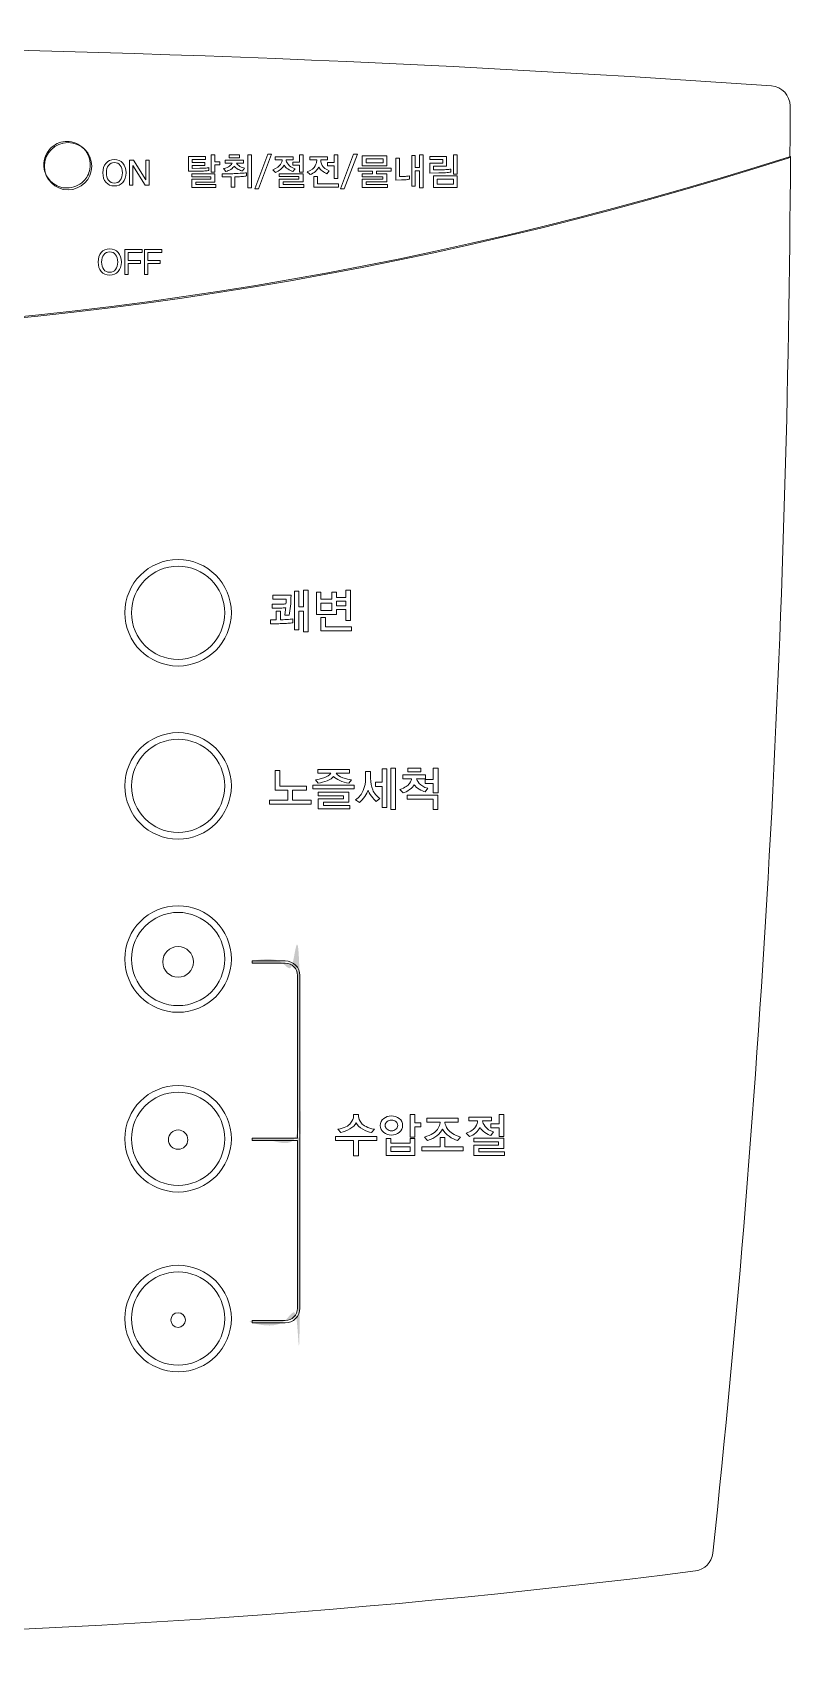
# Model space of a CAD drawing. Header units: millimetres. Extents: x -8699 to 14519, y -2727 to 7848.
# Drawn here: x 1504 to 1560.9, y 1645.7 to 1767.9 of the extents above; entities that cross this region are included whole.
import ezdxf

# ---------------------------------------------------------------- set-up
doc = ezdxf.new("R2010")
doc.units = ezdxf.units.MM
doc.layers.add('레이어 1', color=7, linetype='Continuous')

msp = doc.modelspace()

# ---------------------------------------------------------------- hatches: boundary and pattern name
at = {"layer": '레이어 1', "lineweight": 18}
h = msp.add_hatch(color=256, dxfattribs=at)
h.dxf.hatch_style = 2
edge = h.paths.add_edge_path()
edge.add_spline(control_points=[(1520.5, 1671.21), (1520.5, 1671.21), (1520.5, 1671.21), (1520.5, 1671.03), (1520.5, 1671.03), (1520.5, 1671.03), (1522.98, 1671.03), (1522.98, 1671.03), (1523.58, 1671.03), (1524.07, 1671.52), (1524.07, 1672.12), (1524.07, 1672.12), (1524.07, 1697.12), (1524.07, 1697.12), (1524.07, 1697.72), (1523.58, 1698.21), (1522.98, 1698.21), (1522.98, 1698.21), (1520.5, 1698.21), (1520.5, 1698.21), (1520.5, 1698.21), (1520.5, 1698.04), (1520.5, 1698.04), (1520.5, 1698.04), (1522.98, 1698.04), (1522.98, 1698.04), (1523.48, 1698.04), (1523.89, 1697.63), (1523.89, 1697.12), (1523.89, 1697.12), (1523.89, 1684.89), (1523.89, 1684.89), (1523.89, 1684.89), (1520.5, 1684.89), (1520.5, 1684.89), (1520.5, 1684.89), (1520.5, 1684.71), (1520.5, 1684.71), (1520.5, 1684.71), (1523.89, 1684.71), (1523.89, 1684.71), (1523.89, 1684.71), (1523.89, 1672.12), (1523.89, 1672.12), (1523.89, 1671.62), (1523.48, 1671.21), (1522.98, 1671.21), (1522.98, 1671.21), (1520.5, 1671.21), (1520.5, 1671.21), (1520.5, 1671.21)], knot_values=[-1, -1, 0, 0, 0, 0, 1, 1, 1, 2, 2, 2, 3, 3, 3, 4, 4, 4, 5, 5, 5, 6, 6, 6, 7, 7, 7, 8, 8, 8, 9, 9, 9, 10, 10, 10, 11, 11, 11, 12, 12, 12, 13, 13, 13, 14, 14, 14, 15, 15, 15, 16, 16, 16, 16], degree=3, periodic=0)

# ---------------------------------------------------------------- linework, layer by layer
at = {"layer": '레이어 1', "lineweight": 9}
for p, q in [((1517.42, 1757.44), (1517.42, 1758.75)), ((1517.42, 1758.75), (1517.7, 1758.75)), ((1517.7, 1758.75), (1517.7, 1758.21)), ((1517.7, 1758.21), (1518.06, 1758.21)), ((1517.7, 1757.98), (1517.7, 1757.44)), ((1518.06, 1757.98), (1517.7, 1757.98)), ((1518.06, 1758.21), (1518.06, 1757.98)), ((1518.76, 1758.51), (1518.76, 1758.74)), ((1518.76, 1758.74), (1519.53, 1758.74)), ((1519.53, 1758.51), (1518.76, 1758.51)), ((1519.53, 1758.74), (1519.53, 1758.51)), ((1520.16, 1756.26), (1520.16, 1758.75)), ((1520.16, 1758.75), (1520.44, 1758.75)), ((1520.44, 1758.75), (1520.44, 1756.26)), ((1520.68, 1756.18), (1521.66, 1758.8)), ((1521.94, 1758.8), (1520.96, 1756.18)), ((1521.66, 1758.8), (1521.94, 1758.8)), ((1523.54, 1757.96), (1523.54, 1758.19)), ((1523.54, 1758.19), (1524.04, 1758.19)), ((1524.04, 1757.96), (1523.54, 1757.96)), ((1524.04, 1758.19), (1524.04, 1758.75)), ((1524.04, 1758.75), (1524.32, 1758.75)), ((1524.04, 1757.43), (1524.04, 1757.96)), ((1524.32, 1758.75), (1524.32, 1757.43)), ((1526.14, 1757.92), (1526.14, 1758.17)), ((1526.14, 1758.17), (1526.64, 1758.17)), ((1526.64, 1757.92), (1526.14, 1757.92)), ((1526.64, 1758.17), (1526.64, 1758.75)), ((1526.64, 1758.75), (1526.92, 1758.75)), ((1526.64, 1756.95), (1526.64, 1757.92)), ((1526.92, 1758.75), (1526.92, 1756.95)), ((1527.13, 1756.18), (1528.11, 1758.8)), ((1528.39, 1758.8), (1527.41, 1756.18)), ((1528.11, 1758.8), (1528.39, 1758.8)), ((1528.76, 1757.92), (1528.76, 1758.67)), ((1528.76, 1758.67), (1530.6, 1758.67)), ((1530.6, 1757.92), (1528.76, 1757.92)), ((1530.32, 1758.44), (1529.04, 1758.44)), ((1529.04, 1758.44), (1529.04, 1758.14)), ((1529.04, 1758.14), (1530.32, 1758.14)), ((1530.32, 1758.14), (1530.32, 1758.44)), ((1530.6, 1758.67), (1530.6, 1757.92)), ((1532.47, 1756.38), (1532.47, 1758.69)), ((1532.47, 1758.69), (1532.74, 1758.69)), ((1532.74, 1758.69), (1532.74, 1757.8)), ((1533.06, 1757.8), (1533.06, 1758.75)), ((1533.06, 1758.75), (1533.33, 1758.75)), ((1533.33, 1758.75), (1533.33, 1756.26)), ((1535.6, 1757.28), (1535.6, 1758.75)), ((1535.6, 1758.75), (1535.89, 1758.75)), ((1535.89, 1758.75), (1535.89, 1757.28)), ((1515.96, 1757.09), (1515.96, 1757.3)), ((1515.96, 1757.3), (1517.7, 1757.3)), ((1517.4, 1757.09), (1515.96, 1757.09)), ((1515.97, 1756.29), (1515.97, 1756.9)), ((1515.97, 1756.9), (1517.4, 1756.9)), ((1517.7, 1756.69), (1516.27, 1756.69)), ((1516.27, 1756.69), (1516.27, 1756.51)), ((1517.4, 1756.9), (1517.4, 1757.09)), ((1517.7, 1757.44), (1517.42, 1757.44)), ((1517.7, 1757.3), (1517.7, 1756.69)), ((1522.51, 1757.1), (1522.51, 1757.32)), ((1522.51, 1757.32), (1524.31, 1757.32)), ((1524, 1757.1), (1522.51, 1757.1)), ((1522.51, 1756.29), (1522.51, 1756.92)), ((1522.51, 1756.92), (1524, 1756.92)), ((1524.31, 1756.7), (1522.82, 1756.7)), ((1522.82, 1756.7), (1522.82, 1756.51)), ((1524, 1756.92), (1524, 1757.1)), ((1524.32, 1757.43), (1524.04, 1757.43)), ((1524.31, 1757.32), (1524.31, 1756.7)), ((1525.11, 1756.32), (1525.11, 1757.11)), ((1525.11, 1757.11), (1525.39, 1757.11)), ((1525.39, 1757.11), (1525.39, 1756.56)), ((1526.92, 1756.95), (1526.64, 1756.95)), ((1528.44, 1757.51), (1528.44, 1757.73)), ((1528.44, 1757.73), (1530.92, 1757.73)), ((1529.53, 1757.51), (1528.44, 1757.51)), ((1528.76, 1757.08), (1528.76, 1757.3)), ((1528.76, 1757.3), (1529.53, 1757.3)), ((1530.3, 1757.08), (1528.76, 1757.08)), ((1528.76, 1756.29), (1528.76, 1756.9)), ((1528.76, 1756.9), (1530.3, 1756.9)), ((1530.6, 1756.7), (1529.06, 1756.7)), ((1529.06, 1756.7), (1529.06, 1756.51)), ((1529.53, 1757.3), (1529.53, 1757.51)), ((1530.92, 1757.51), (1529.83, 1757.51)), ((1529.83, 1757.51), (1529.83, 1757.3)), ((1529.83, 1757.3), (1530.6, 1757.3)), ((1530.3, 1756.9), (1530.3, 1757.08)), ((1530.6, 1757.3), (1530.6, 1756.7)), ((1530.92, 1757.73), (1530.92, 1757.51)), ((1532.74, 1757.8), (1533.06, 1757.8)), ((1533.06, 1757.55), (1532.74, 1757.55)), ((1532.74, 1757.55), (1532.74, 1756.38)), ((1533.06, 1756.26), (1533.06, 1757.55)), ((1534.1, 1756.29), (1534.1, 1757.15)), ((1534.1, 1757.15), (1535.88, 1757.15)), ((1535.6, 1756.91), (1534.38, 1756.91)), ((1534.38, 1756.91), (1534.38, 1756.53)), ((1535.89, 1757.28), (1535.6, 1757.28)), ((1535.6, 1756.53), (1535.6, 1756.91)), ((1535.88, 1757.15), (1535.88, 1756.29)), ((1517.76, 1756.29), (1515.97, 1756.29)), ((1516.27, 1756.51), (1517.76, 1756.51)), ((1517.76, 1756.51), (1517.76, 1756.29)), ((1520.44, 1756.26), (1520.16, 1756.26)), ((1520.96, 1756.18), (1520.68, 1756.18)), ((1524.37, 1756.29), (1522.51, 1756.29)), ((1522.82, 1756.51), (1524.37, 1756.51)), ((1524.37, 1756.51), (1524.37, 1756.29)), ((1526.98, 1756.32), (1525.11, 1756.32)), ((1525.39, 1756.56), (1526.98, 1756.56)), ((1526.98, 1756.56), (1526.98, 1756.32)), ((1527.41, 1756.18), (1527.13, 1756.18)), ((1530.66, 1756.29), (1528.76, 1756.29)), ((1529.06, 1756.51), (1530.66, 1756.51)), ((1530.66, 1756.51), (1530.66, 1756.29)), ((1532.74, 1756.38), (1532.47, 1756.38)), ((1533.33, 1756.26), (1533.06, 1756.26)), ((1535.88, 1756.29), (1534.1, 1756.29)), ((1534.38, 1756.53), (1535.6, 1756.53)), ((1523.66, 1723.07), (1523.66, 1725.97)), ((1523.66, 1725.97), (1524, 1725.97)), ((1524, 1725.97), (1524, 1724.8)), ((1524.35, 1724.8), (1524.35, 1726.04)), ((1524.35, 1726.04), (1524.69, 1726.04)), ((1524.69, 1726.04), (1524.69, 1722.93)), ((1525.31, 1724.23), (1525.31, 1725.9)), ((1525.31, 1725.9), (1525.66, 1725.9)), ((1525.66, 1725.9), (1525.66, 1725.38)), ((1525.66, 1725.38), (1526.47, 1725.38)), ((1526.47, 1725.08), (1525.66, 1725.08)), ((1525.66, 1725.08), (1525.66, 1724.53)), ((1526.47, 1725.38), (1526.47, 1725.9)), ((1526.47, 1725.9), (1526.82, 1725.9)), ((1526.47, 1724.53), (1526.47, 1725.08)), ((1526.82, 1725.9), (1526.82, 1725.51)), ((1526.82, 1725.51), (1527.53, 1725.51)), ((1527.53, 1725.22), (1526.82, 1725.22)), ((1526.82, 1725.22), (1526.82, 1724.87)), ((1526.82, 1724.87), (1527.53, 1724.87)), ((1527.53, 1725.51), (1527.53, 1726.04)), ((1527.53, 1726.04), (1527.88, 1726.04)), ((1527.53, 1724.87), (1527.53, 1725.22)), ((1527.88, 1726.04), (1527.88, 1723.78)), ((1524, 1724.8), (1524.35, 1724.8)), ((1524.35, 1724.47), (1524, 1724.47)), ((1524, 1724.47), (1524, 1723.07)), ((1524.35, 1722.93), (1524.35, 1724.47)), ((1526.82, 1724.23), (1525.31, 1724.23)), ((1525.66, 1724.53), (1526.47, 1724.53)), ((1525.66, 1723), (1525.66, 1723.99)), ((1525.66, 1723.99), (1526.01, 1723.99)), ((1526.01, 1723.99), (1526.01, 1723.3)), ((1527.53, 1724.59), (1526.82, 1724.59)), ((1526.82, 1724.59), (1526.82, 1724.23)), ((1527.53, 1723.78), (1527.53, 1724.59)), ((1527.88, 1723.78), (1527.53, 1723.78)), ((1524, 1723.07), (1523.66, 1723.07)), ((1524.69, 1722.93), (1524.35, 1722.93)), ((1527.95, 1723), (1525.66, 1723)), ((1526.01, 1723.3), (1527.95, 1723.3)), ((1527.95, 1723.3), (1527.95, 1723)), ((1530.91, 1709.59), (1530.91, 1712.69)), ((1530.91, 1712.69), (1531.25, 1712.69)), ((1531.25, 1712.69), (1531.25, 1709.59)), ((1532.17, 1712.41), (1532.17, 1712.69)), ((1532.17, 1712.69), (1533.15, 1712.69)), ((1533.15, 1712.69), (1533.15, 1712.41)), ((1534.09, 1711.83), (1534.09, 1712.69)), ((1534.09, 1712.69), (1534.45, 1712.69)), ((1534.45, 1712.69), (1534.45, 1710.83)), ((1522.22, 1711.04), (1522.22, 1712.51)), ((1522.22, 1712.51), (1522.57, 1712.51)), ((1522.57, 1712.51), (1522.57, 1711.34)), ((1529.76, 1711.31), (1529.76, 1711.63)), ((1529.76, 1711.63), (1530.26, 1711.63)), ((1530.26, 1711.63), (1530.26, 1712.62)), ((1530.26, 1712.62), (1530.6, 1712.62)), ((1530.6, 1712.62), (1530.6, 1709.73)), ((1533.15, 1712.41), (1532.17, 1712.41)), ((1533.48, 1711.53), (1533.48, 1711.83)), ((1533.48, 1711.83), (1534.09, 1711.83)), ((1534.09, 1711.53), (1533.48, 1711.53)), ((1534.09, 1710.83), (1534.09, 1711.53)), ((1521.8, 1709.98), (1521.8, 1710.28)), ((1521.8, 1710.28), (1523.17, 1710.28)), ((1523.17, 1711.04), (1522.22, 1711.04)), ((1522.57, 1711.34), (1524.56, 1711.34)), ((1523.17, 1710.28), (1523.17, 1711.04)), ((1524.56, 1711.04), (1523.53, 1711.04)), ((1523.53, 1711.04), (1523.53, 1710.28)), ((1523.53, 1710.28), (1524.91, 1710.28)), ((1524.56, 1711.34), (1524.56, 1711.04)), ((1524.91, 1710.28), (1524.91, 1709.98)), ((1525.05, 1711.12), (1525.05, 1711.4)), ((1525.05, 1711.4), (1528.15, 1711.4)), ((1528.15, 1711.12), (1525.05, 1711.12)), ((1525.45, 1710.61), (1525.45, 1710.87)), ((1525.45, 1710.87), (1527.75, 1710.87)), ((1527.36, 1710.61), (1525.45, 1710.61)), ((1525.45, 1709.62), (1525.45, 1710.38)), ((1525.45, 1710.38), (1527.36, 1710.38)), ((1527.36, 1710.38), (1527.36, 1710.61)), ((1527.75, 1710.87), (1527.75, 1710.12)), ((1528.15, 1711.4), (1528.15, 1711.12)), ((1530.26, 1711.31), (1529.76, 1711.31)), ((1530.26, 1709.73), (1530.26, 1711.31)), ((1532.14, 1710.36), (1532.14, 1710.66)), ((1532.14, 1710.66), (1534.44, 1710.66)), ((1534.09, 1710.36), (1532.14, 1710.36)), ((1534.45, 1710.83), (1534.09, 1710.83)), ((1534.09, 1709.59), (1534.09, 1710.36)), ((1534.44, 1710.66), (1534.44, 1709.59)), ((1524.91, 1709.98), (1521.8, 1709.98)), ((1527.83, 1709.62), (1525.45, 1709.62)), ((1527.75, 1710.12), (1525.85, 1710.12)), ((1525.85, 1710.12), (1525.85, 1709.89)), ((1525.85, 1709.89), (1527.83, 1709.89)), ((1527.83, 1709.89), (1527.83, 1709.62)), ((1530.6, 1709.73), (1530.26, 1709.73)), ((1531.25, 1709.59), (1530.91, 1709.59)), ((1534.44, 1709.59), (1534.09, 1709.59)), ((1532.35, 1684.97), (1532.35, 1686.67)), ((1532.35, 1686.67), (1532.71, 1686.67)), ((1532.71, 1686.67), (1532.71, 1686.05)), ((1532.71, 1686.05), (1533.15, 1686.05)), ((1533.15, 1686.05), (1533.15, 1685.75)), ((1538.42, 1685.68), (1538.42, 1685.97)), ((1538.42, 1685.97), (1539.04, 1685.97)), ((1539.04, 1685.97), (1539.04, 1686.67)), ((1539.04, 1686.67), (1539.4, 1686.67)), ((1539.4, 1686.67), (1539.4, 1685.03)), ((1526.74, 1684.73), (1526.74, 1685.02)), ((1526.74, 1685.02), (1529.85, 1685.02)), ((1528.11, 1684.73), (1526.74, 1684.73)), ((1528.11, 1683.56), (1528.11, 1684.73)), ((1528.48, 1684.73), (1528.48, 1683.56)), ((1529.85, 1684.73), (1528.48, 1684.73)), ((1529.85, 1685.02), (1529.85, 1684.73)), ((1530.55, 1683.6), (1530.55, 1684.86)), ((1530.55, 1684.86), (1530.9, 1684.86)), ((1530.9, 1684.86), (1530.9, 1684.53)), ((1532.71, 1684.97), (1532.35, 1684.97)), ((1532.35, 1684.53), (1532.35, 1684.86)), ((1532.35, 1684.86), (1532.71, 1684.86)), ((1532.71, 1685.75), (1532.71, 1684.97)), ((1533.15, 1685.75), (1532.71, 1685.75)), ((1532.71, 1684.86), (1532.71, 1683.6)), ((1534.61, 1684.25), (1534.61, 1684.95)), ((1534.61, 1684.95), (1534.96, 1684.95)), ((1534.96, 1684.95), (1534.96, 1684.25)), ((1537.13, 1684.61), (1537.13, 1684.89)), ((1537.13, 1684.89), (1539.38, 1684.89)), ((1538.99, 1684.61), (1537.13, 1684.61)), ((1539.04, 1685.68), (1538.42, 1685.68)), ((1538.99, 1684.38), (1538.99, 1684.61)), ((1539.04, 1685.03), (1539.04, 1685.68)), ((1539.4, 1685.03), (1539.04, 1685.03)), ((1539.38, 1684.89), (1539.38, 1684.11)), ((1528.48, 1683.56), (1528.11, 1683.56)), ((1532.71, 1683.6), (1530.55, 1683.6)), ((1530.9, 1684.53), (1532.35, 1684.53)), ((1532.35, 1684.25), (1530.9, 1684.25)), ((1530.9, 1684.25), (1530.9, 1683.89)), ((1530.9, 1683.89), (1532.35, 1683.89)), ((1532.35, 1683.89), (1532.35, 1684.25)), ((1533.23, 1683.95), (1533.23, 1684.25)), ((1533.23, 1684.25), (1534.61, 1684.25)), ((1536.34, 1683.95), (1533.23, 1683.95)), ((1534.96, 1684.25), (1536.34, 1684.25)), ((1536.34, 1684.25), (1536.34, 1683.95)), ((1537.13, 1683.6), (1537.13, 1684.38)), ((1537.13, 1684.38), (1538.99, 1684.38)), ((1539.45, 1683.6), (1537.13, 1683.6)), ((1539.38, 1684.11), (1537.52, 1684.11)), ((1537.52, 1684.11), (1537.52, 1683.88)), ((1537.52, 1683.88), (1539.45, 1683.88)), ((1539.45, 1683.88), (1539.45, 1683.6))]:
    msp.add_line(p, q, dxfattribs=at)
for points in [[(1512.47, 1756.45), (1511.54, 1757.94), (1511.53, 1757.93), (1511.53, 1756.46), (1511.29, 1756.46), (1511.29, 1758.33), (1511.57, 1758.33), (1512.5, 1756.85), (1512.51, 1756.85), (1512.51, 1758.33), (1512.76, 1758.33), (1512.76, 1756.45), (1512.47, 1756.45)], [(1511.17, 1751.41), (1511.17, 1750.81), (1512.11, 1750.81), (1512.11, 1750.58), (1511.17, 1750.58), (1511.17, 1749.76), (1510.93, 1749.76), (1510.93, 1751.63), (1512.23, 1751.63), (1512.23, 1751.41), (1511.17, 1751.41)], [(1512.65, 1751.41), (1512.65, 1750.81), (1513.59, 1750.81), (1513.59, 1750.58), (1512.65, 1750.58), (1512.65, 1749.76), (1512.41, 1749.76), (1512.41, 1751.63), (1513.71, 1751.63), (1513.71, 1751.41), (1512.65, 1751.41)]]:
    msp.add_lwpolyline(points, dxfattribs=at)
at = {"layer": '레이어 1', "lineweight": 18}
for points in [[(1559.49, 1763.91), (1502.83, 1767.92), (1445.96, 1767.92), (1389.3, 1763.91)], [(1560.88, 1762.41), (1560.88, 1763.2), (1560.27, 1763.85), (1559.49, 1763.91)], [(1560.87, 1758.66), (1560.88, 1759.91), (1560.88, 1761.16), (1560.88, 1762.41)], [(1505.36, 1759.23), (1504.95, 1758.83), (1504.77, 1758.23), (1504.88, 1757.66)], [(1506.44, 1759.74), (1506.02, 1759.7), (1505.64, 1759.52), (1505.36, 1759.23)], [(1505.36, 1759.23), (1505.36, 1759.23), (1505.36, 1759.23), (1505.36, 1759.23)], [(1506.59, 1759.75), (1506.54, 1759.75), (1506.49, 1759.74), (1506.44, 1759.74)], [(1507.83, 1759.23), (1507.5, 1759.56), (1507.05, 1759.75), (1506.59, 1759.75)], [(1506.59, 1759.75), (1506.59, 1759.75), (1506.59, 1759.75), (1506.59, 1759.75)], [(1508.31, 1757.66), (1508.42, 1758.23), (1508.23, 1758.83), (1507.83, 1759.23)], [(1507.83, 1759.23), (1507.83, 1759.23), (1507.83, 1759.23), (1507.83, 1759.23)], [(1388.05, 1758.48), (1444.22, 1740.55), (1504.57, 1740.55), (1560.73, 1758.48)], [(1555.08, 1653.73), (1558.79, 1688.57), (1560.74, 1723.57), (1560.91, 1758.61)], [(1560.73, 1758.48), (1560.81, 1758.5), (1560.87, 1758.58), (1560.87, 1758.66)], [(1504.88, 1757.66), (1504.88, 1757.66), (1504.88, 1757.66), (1504.88, 1757.66)], [(1504.88, 1757.66), (1504.95, 1757.31), (1505.12, 1757), (1505.36, 1756.76)], [(1505.36, 1756.76), (1505.36, 1756.76), (1505.36, 1756.76), (1505.36, 1756.76)], [(1505.36, 1756.76), (1505.64, 1756.48), (1506.02, 1756.29), (1506.44, 1756.25)], [(1506.59, 1756.25), (1507.05, 1756.25), (1507.5, 1756.43), (1507.83, 1756.76)], [(1507.83, 1756.76), (1508.07, 1757), (1508.24, 1757.31), (1508.31, 1757.66)], [(1507.83, 1756.76), (1507.83, 1756.76), (1507.83, 1756.76), (1507.83, 1756.76)], [(1508.31, 1757.66), (1508.31, 1757.66), (1508.31, 1757.66), (1508.31, 1757.66)], [(1506.44, 1756.25), (1506.44, 1756.25), (1506.44, 1756.25), (1506.44, 1756.25)], [(1506.44, 1756.25), (1506.49, 1756.25), (1506.54, 1756.25), (1506.59, 1756.25)], [(1506.59, 1756.25), (1506.59, 1756.25), (1506.59, 1756.25), (1506.59, 1756.25)], [(1522.98, 1698.21), (1522.98, 1698.21), (1520.5, 1698.21), (1520.5, 1698.21)], [(1520.5, 1698.21), (1520.5, 1698.21), (1520.5, 1698.04), (1520.5, 1698.04)], [(1520.5, 1698.04), (1520.5, 1698.04), (1522.98, 1698.04), (1522.98, 1698.04)], [(1524.07, 1697.12), (1524.07, 1697.72), (1523.58, 1698.21), (1522.98, 1698.21)], [(1522.98, 1698.04), (1523.48, 1698.04), (1523.89, 1697.63), (1523.89, 1697.12)], [(1523.89, 1697.12), (1523.89, 1697.12), (1523.89, 1684.89), (1523.89, 1684.89)], [(1524.07, 1672.12), (1524.07, 1672.12), (1524.07, 1697.12), (1524.07, 1697.12)], [(1523.89, 1684.89), (1523.89, 1684.89), (1520.5, 1684.89), (1520.5, 1684.89)], [(1520.5, 1684.89), (1520.5, 1684.89), (1520.5, 1684.71), (1520.5, 1684.71)], [(1520.5, 1684.71), (1520.5, 1684.71), (1523.89, 1684.71), (1523.89, 1684.71)], [(1523.89, 1684.71), (1523.89, 1684.71), (1523.89, 1672.12), (1523.89, 1672.12)], [(1522.98, 1671.21), (1522.98, 1671.21), (1520.5, 1671.21), (1520.5, 1671.21)], [(1520.5, 1671.21), (1520.5, 1671.21), (1520.5, 1671.03), (1520.5, 1671.03)], [(1523.89, 1672.12), (1523.89, 1671.62), (1523.48, 1671.21), (1522.98, 1671.21)], [(1522.98, 1671.03), (1523.58, 1671.03), (1524.07, 1671.52), (1524.07, 1672.12)], [(1520.5, 1671.03), (1520.5, 1671.03), (1522.98, 1671.03), (1522.98, 1671.03)], [(1553.78, 1652.4), (1554.46, 1652.49), (1555, 1653.04), (1555.08, 1653.73)]]:
    msp.add_open_spline(points, degree=3, dxfattribs=at)
for points in [[(1508.45, 1757.89), (1508.45, 1758.87), (1507.65, 1759.66), (1506.67, 1759.66), (1505.69, 1759.66), (1504.89, 1758.87), (1504.89, 1757.89), (1504.89, 1756.91), (1505.69, 1756.11), (1506.67, 1756.11), (1507.65, 1756.11), (1508.45, 1756.91), (1508.45, 1757.89)], [(1514.93, 1720.35), (1517.14, 1720.35), (1518.93, 1722.14), (1518.93, 1724.35), (1518.93, 1726.56), (1517.14, 1728.35), (1514.93, 1728.35), (1512.72, 1728.35), (1510.93, 1726.56), (1510.93, 1724.35), (1510.93, 1722.14), (1512.72, 1720.35), (1514.93, 1720.35)], [(1514.93, 1720.85), (1516.86, 1720.85), (1518.43, 1722.41), (1518.43, 1724.35), (1518.43, 1726.28), (1516.86, 1727.85), (1514.93, 1727.85), (1513, 1727.85), (1511.43, 1726.28), (1511.43, 1724.35), (1511.43, 1722.41), (1513, 1720.85), (1514.93, 1720.85)], [(1514.93, 1720.85), (1516.86, 1720.85), (1518.43, 1722.41), (1518.43, 1724.35), (1518.43, 1726.28), (1516.86, 1727.85), (1514.93, 1727.85), (1513, 1727.85), (1511.43, 1726.28), (1511.43, 1724.35), (1511.43, 1722.41), (1513, 1720.85), (1514.93, 1720.85)], [(1514.93, 1714.85), (1513, 1714.85), (1511.43, 1713.28), (1511.43, 1711.35), (1511.43, 1709.41), (1513, 1707.85), (1514.93, 1707.85), (1516.86, 1707.85), (1518.43, 1709.41), (1518.43, 1711.35), (1518.43, 1713.28), (1516.86, 1714.85), (1514.93, 1714.85)], [(1514.93, 1714.85), (1513, 1714.85), (1511.43, 1713.28), (1511.43, 1711.35), (1511.43, 1709.41), (1513, 1707.85), (1514.93, 1707.85), (1516.86, 1707.85), (1518.43, 1709.41), (1518.43, 1711.35), (1518.43, 1713.28), (1516.86, 1714.85), (1514.93, 1714.85)], [(1514.93, 1701.85), (1513, 1701.85), (1511.43, 1700.28), (1511.43, 1698.35), (1511.43, 1696.41), (1513, 1694.85), (1514.93, 1694.85), (1516.86, 1694.85), (1518.43, 1696.41), (1518.43, 1698.35), (1518.43, 1700.28), (1516.86, 1701.85), (1514.93, 1701.85)], [(1514.93, 1701.85), (1513, 1701.85), (1511.43, 1700.28), (1511.43, 1698.35), (1511.43, 1696.41), (1513, 1694.85), (1514.93, 1694.85), (1516.86, 1694.85), (1518.43, 1696.41), (1518.43, 1698.35), (1518.43, 1700.28), (1516.86, 1701.85), (1514.93, 1701.85)], [(1514.93, 1699.29), (1515.57, 1699.29), (1516.08, 1698.77), (1516.08, 1698.13), (1516.08, 1697.5), (1515.57, 1696.98), (1514.93, 1696.98), (1514.29, 1696.98), (1513.78, 1697.5), (1513.78, 1698.13), (1513.78, 1698.77), (1514.29, 1699.29), (1514.93, 1699.29)], [(1514.93, 1688.35), (1513, 1688.35), (1511.43, 1686.78), (1511.43, 1684.85), (1511.43, 1682.91), (1513, 1681.35), (1514.93, 1681.35), (1516.86, 1681.35), (1518.43, 1682.91), (1518.43, 1684.85), (1518.43, 1686.78), (1516.86, 1688.35), (1514.93, 1688.35)], [(1514.93, 1688.35), (1513, 1688.35), (1511.43, 1686.78), (1511.43, 1684.85), (1511.43, 1682.91), (1513, 1681.35), (1514.93, 1681.35), (1516.86, 1681.35), (1518.43, 1682.91), (1518.43, 1684.85), (1518.43, 1686.78), (1516.86, 1688.35), (1514.93, 1688.35)], [(1514.93, 1685.51), (1515.33, 1685.51), (1515.66, 1685.19), (1515.66, 1684.78), (1515.66, 1684.38), (1515.33, 1684.06), (1514.93, 1684.06), (1514.53, 1684.06), (1514.2, 1684.38), (1514.2, 1684.78), (1514.2, 1685.19), (1514.53, 1685.51), (1514.93, 1685.51)], [(1514.93, 1675.35), (1512.72, 1675.35), (1510.93, 1673.56), (1510.93, 1671.35), (1510.93, 1669.14), (1512.72, 1667.35), (1514.93, 1667.35), (1517.14, 1667.35), (1518.93, 1669.14), (1518.93, 1671.35), (1518.93, 1673.56), (1517.14, 1675.35), (1514.93, 1675.35)], [(1514.93, 1674.85), (1513, 1674.85), (1511.43, 1673.28), (1511.43, 1671.35), (1511.43, 1669.41), (1513, 1667.85), (1514.93, 1667.85), (1516.86, 1667.85), (1518.43, 1669.41), (1518.43, 1671.35), (1518.43, 1673.28), (1516.86, 1674.85), (1514.93, 1674.85)], [(1514.93, 1674.85), (1513, 1674.85), (1511.43, 1673.28), (1511.43, 1671.35), (1511.43, 1669.41), (1513, 1667.85), (1514.93, 1667.85), (1516.86, 1667.85), (1518.43, 1669.41), (1518.43, 1671.35), (1518.43, 1673.28), (1516.86, 1674.85), (1514.93, 1674.85)], [(1514.93, 1671.79), (1515.24, 1671.79), (1515.48, 1671.55), (1515.48, 1671.24), (1515.48, 1670.94), (1515.24, 1670.69), (1514.93, 1670.69), (1514.63, 1670.69), (1514.38, 1670.94), (1514.38, 1671.24), (1514.38, 1671.55), (1514.63, 1671.79), (1514.93, 1671.79)]]:
    msp.add_open_spline(points, degree=3, knots=[0, 0, 0, 0, 1, 1, 1, 2, 2, 2, 3, 3, 3, 4, 4, 4, 4], dxfattribs=at)
at = {"layer": '레이어 1', "lineweight": 9}
for points in [[(1387.95, 1758.61), (1444.2, 1740.64), (1504.66, 1740.64), (1560.91, 1758.61)], [(1515.71, 1757.51), (1515.71, 1757.51), (1515.71, 1758.61), (1515.71, 1758.61)], [(1515.71, 1758.61), (1515.71, 1758.61), (1516.98, 1758.61), (1516.98, 1758.61)], [(1516.98, 1758.39), (1516.98, 1758.39), (1515.99, 1758.39), (1515.99, 1758.39)], [(1515.99, 1758.39), (1515.99, 1758.39), (1515.99, 1758.16), (1515.99, 1758.16)], [(1515.99, 1758.16), (1515.99, 1758.16), (1516.95, 1758.16), (1516.95, 1758.16)], [(1516.95, 1757.95), (1516.95, 1757.95), (1515.99, 1757.95), (1515.99, 1757.95)], [(1515.99, 1757.95), (1515.99, 1757.95), (1515.99, 1757.72), (1515.99, 1757.72)], [(1516.95, 1758.16), (1516.95, 1758.16), (1516.95, 1757.95), (1516.95, 1757.95)], [(1516.98, 1758.61), (1516.98, 1758.61), (1516.98, 1758.39), (1516.98, 1758.39)], [(1518.34, 1757.71), (1518.54, 1757.74), (1518.7, 1757.8), (1518.8, 1757.9)], [(1518.46, 1758.11), (1518.46, 1758.11), (1518.46, 1758.34), (1518.46, 1758.34)], [(1518.46, 1758.34), (1518.46, 1758.34), (1519.83, 1758.34), (1519.83, 1758.34)], [(1518.99, 1758.11), (1518.99, 1758.11), (1518.46, 1758.11), (1518.46, 1758.11)], [(1518.8, 1757.9), (1518.91, 1757.99), (1518.97, 1758.07), (1518.99, 1758.11)], [(1519.15, 1757.89), (1519.1, 1757.82), (1519.02, 1757.74), (1518.89, 1757.65)], [(1519.44, 1757.65), (1519.31, 1757.73), (1519.21, 1757.81), (1519.15, 1757.89)], [(1519.83, 1758.11), (1519.83, 1758.11), (1519.31, 1758.11), (1519.31, 1758.11)], [(1519.31, 1758.11), (1519.34, 1758.07), (1519.39, 1758), (1519.49, 1757.93)], [(1519.49, 1757.93), (1519.58, 1757.85), (1519.72, 1757.79), (1519.92, 1757.75)], [(1519.83, 1758.34), (1519.83, 1758.34), (1519.83, 1758.11), (1519.83, 1758.11)], [(1522.05, 1757.62), (1522.34, 1757.74), (1522.53, 1757.87), (1522.61, 1758.02)], [(1522.22, 1758.36), (1522.22, 1758.36), (1522.22, 1758.6), (1522.22, 1758.6)], [(1522.22, 1758.6), (1522.22, 1758.6), (1523.57, 1758.6), (1523.57, 1758.6)], [(1522.74, 1758.36), (1522.74, 1758.36), (1522.22, 1758.36), (1522.22, 1758.36)], [(1522.61, 1758.02), (1522.7, 1758.16), (1522.74, 1758.28), (1522.74, 1758.36)], [(1522.89, 1757.97), (1522.83, 1757.86), (1522.75, 1757.76), (1522.63, 1757.65)], [(1523.17, 1757.68), (1523.03, 1757.77), (1522.94, 1757.87), (1522.89, 1757.97)], [(1523.57, 1758.36), (1523.57, 1758.36), (1523.04, 1758.36), (1523.04, 1758.36)], [(1523.57, 1758.6), (1523.57, 1758.6), (1523.57, 1758.36), (1523.57, 1758.36)], [(1524.63, 1757.46), (1524.95, 1757.59), (1525.15, 1757.74), (1525.22, 1757.91)], [(1524.81, 1758.36), (1524.81, 1758.36), (1524.81, 1758.59), (1524.81, 1758.59)], [(1524.81, 1758.59), (1524.81, 1758.59), (1526.16, 1758.59), (1526.16, 1758.59)], [(1525.34, 1758.36), (1525.34, 1758.36), (1524.81, 1758.36), (1524.81, 1758.36)], [(1525.22, 1757.91), (1525.3, 1758.08), (1525.34, 1758.21), (1525.34, 1758.29)], [(1525.34, 1758.29), (1525.34, 1758.29), (1525.34, 1758.36), (1525.34, 1758.36)], [(1526.16, 1758.36), (1526.16, 1758.36), (1525.64, 1758.36), (1525.64, 1758.36)], [(1525.64, 1758.36), (1525.64, 1758.36), (1525.64, 1758.29), (1525.64, 1758.29)], [(1525.64, 1758.29), (1525.64, 1758.21), (1525.68, 1758.1), (1525.75, 1757.94)], [(1525.75, 1757.94), (1525.83, 1757.78), (1526, 1757.65), (1526.28, 1757.55)], [(1526.16, 1758.59), (1526.16, 1758.59), (1526.16, 1758.36), (1526.16, 1758.36)], [(1531.27, 1756.84), (1531.27, 1756.84), (1531.27, 1758.5), (1531.27, 1758.5)], [(1531.27, 1758.5), (1531.27, 1758.5), (1531.55, 1758.5), (1531.55, 1758.5)], [(1531.55, 1758.5), (1531.55, 1758.5), (1531.55, 1757.1), (1531.55, 1757.1)], [(1533.83, 1758.38), (1533.83, 1758.38), (1533.83, 1758.61), (1533.83, 1758.61)], [(1533.83, 1758.61), (1533.83, 1758.61), (1535.08, 1758.61), (1535.08, 1758.61)], [(1534.8, 1758.38), (1534.8, 1758.38), (1533.83, 1758.38), (1533.83, 1758.38)], [(1533.83, 1757.37), (1533.83, 1757.37), (1533.83, 1758.11), (1533.83, 1758.11)], [(1533.83, 1758.11), (1533.83, 1758.11), (1534.8, 1758.11), (1534.8, 1758.11)], [(1534.8, 1758.11), (1534.8, 1758.11), (1534.8, 1758.38), (1534.8, 1758.38)], [(1535.08, 1758.61), (1535.08, 1758.61), (1535.08, 1757.88), (1535.08, 1757.88)], [(1516.51, 1757.51), (1516.51, 1757.51), (1515.71, 1757.51), (1515.71, 1757.51)], [(1515.99, 1757.72), (1515.99, 1757.72), (1516.57, 1757.73), (1516.57, 1757.73)], [(1516.94, 1757.53), (1516.82, 1757.52), (1516.68, 1757.52), (1516.51, 1757.51)], [(1517.24, 1757.57), (1517.16, 1757.56), (1517.07, 1757.54), (1516.94, 1757.53)], [(1517.24, 1757.78), (1517.24, 1757.78), (1517.24, 1757.57), (1517.24, 1757.57)], [(1518.23, 1757.08), (1518.23, 1757.08), (1518.23, 1757.32), (1518.23, 1757.32)], [(1518.23, 1757.32), (1518.23, 1757.32), (1519.03, 1757.32), (1519.03, 1757.32)], [(1518.92, 1757.08), (1518.92, 1757.08), (1518.23, 1757.08), (1518.23, 1757.08)], [(1518.52, 1757.5), (1518.52, 1757.5), (1518.34, 1757.71), (1518.34, 1757.71)], [(1518.89, 1757.65), (1518.76, 1757.57), (1518.64, 1757.52), (1518.52, 1757.5)], [(1518.92, 1756.32), (1518.92, 1756.32), (1518.92, 1757.08), (1518.92, 1757.08)], [(1519.28, 1757.08), (1519.26, 1757.08), (1519.24, 1757.08), (1519.2, 1757.08)], [(1519.2, 1757.08), (1519.2, 1757.08), (1519.2, 1756.32), (1519.2, 1756.32)], [(1519.36, 1757.09), (1519.32, 1757.09), (1519.29, 1757.09), (1519.28, 1757.08)], [(1519.75, 1757.11), (1519.61, 1757.1), (1519.48, 1757.09), (1519.36, 1757.09)], [(1519.77, 1757.53), (1519.68, 1757.54), (1519.57, 1757.58), (1519.44, 1757.65)], [(1520.07, 1757.15), (1520, 1757.14), (1519.89, 1757.12), (1519.75, 1757.11)], [(1519.92, 1757.75), (1519.92, 1757.75), (1519.77, 1757.53), (1519.77, 1757.53)], [(1520.07, 1757.39), (1520.07, 1757.39), (1520.07, 1757.15), (1520.07, 1757.15)], [(1522.24, 1757.42), (1522.24, 1757.42), (1522.05, 1757.62), (1522.05, 1757.62)], [(1522.63, 1757.65), (1522.52, 1757.55), (1522.39, 1757.47), (1522.24, 1757.42)], [(1523.54, 1757.48), (1523.44, 1757.52), (1523.32, 1757.59), (1523.17, 1757.68)], [(1523.71, 1757.7), (1523.71, 1757.7), (1523.54, 1757.48), (1523.54, 1757.48)], [(1524.84, 1757.25), (1524.84, 1757.25), (1524.63, 1757.46), (1524.63, 1757.46)], [(1525.24, 1757.5), (1525.11, 1757.39), (1524.98, 1757.31), (1524.84, 1757.25)], [(1525.49, 1757.82), (1525.45, 1757.72), (1525.37, 1757.61), (1525.24, 1757.5)], [(1526.28, 1757.55), (1526.28, 1757.55), (1526.11, 1757.32), (1526.11, 1757.32)], [(1531.71, 1756.85), (1531.71, 1756.85), (1531.27, 1756.84), (1531.27, 1756.84)], [(1531.55, 1757.1), (1531.55, 1757.1), (1531.82, 1757.1), (1531.82, 1757.1)], [(1532.06, 1756.87), (1531.93, 1756.86), (1531.82, 1756.85), (1531.71, 1756.85)], [(1531.82, 1757.1), (1531.88, 1757.11), (1531.97, 1757.11), (1532.08, 1757.13)], [(1532.31, 1756.91), (1532.26, 1756.9), (1532.18, 1756.89), (1532.06, 1756.87)], [(1532.08, 1757.13), (1532.18, 1757.14), (1532.26, 1757.15), (1532.31, 1757.16)], [(1532.31, 1757.16), (1532.31, 1757.16), (1532.31, 1756.91), (1532.31, 1756.91)], [(1534.52, 1757.38), (1534.52, 1757.38), (1533.83, 1757.37), (1533.83, 1757.37)], [(1535.08, 1757.88), (1535.08, 1757.88), (1534.11, 1757.88), (1534.11, 1757.88)], [(1534.11, 1757.88), (1534.11, 1757.88), (1534.11, 1757.61), (1534.11, 1757.61)], [(1534.11, 1757.61), (1534.11, 1757.61), (1534.62, 1757.61), (1534.62, 1757.61)], [(1535.01, 1757.4), (1534.84, 1757.39), (1534.68, 1757.38), (1534.52, 1757.38)], [(1535.41, 1757.44), (1535.32, 1757.42), (1535.19, 1757.41), (1535.01, 1757.4)], [(1535.41, 1757.67), (1535.41, 1757.67), (1535.41, 1757.44), (1535.41, 1757.44)], [(1519.2, 1756.32), (1519.2, 1756.32), (1518.92, 1756.32), (1518.92, 1756.32)], [(1521.99, 1724.99), (1521.99, 1724.99), (1522.83, 1725), (1522.83, 1725)], [(1521.99, 1724.7), (1521.99, 1724.7), (1521.99, 1724.99), (1521.99, 1724.99)], [(1522.04, 1725.38), (1522.04, 1725.38), (1522.04, 1725.67), (1522.04, 1725.67)], [(1522.04, 1725.67), (1522.04, 1725.67), (1523.41, 1725.67), (1523.41, 1725.67)], [(1523.05, 1725.38), (1523.05, 1725.38), (1522.04, 1725.38), (1522.04, 1725.38)], [(1522.83, 1725), (1522.88, 1725), (1522.91, 1725.01), (1522.94, 1725.01)], [(1522.94, 1725.01), (1522.97, 1725.01), (1523, 1725.02), (1523.03, 1725.02)], [(1523.03, 1725.02), (1523.04, 1725.09), (1523.04, 1725.16), (1523.05, 1725.21)], [(1523.05, 1725.21), (1523.05, 1725.26), (1523.05, 1725.32), (1523.05, 1725.38)], [(1523.41, 1725.67), (1523.4, 1725.36), (1523.39, 1725.08), (1523.37, 1724.84)], [(1521.86, 1723.52), (1521.86, 1723.52), (1521.86, 1723.83), (1521.86, 1723.83)], [(1521.86, 1723.83), (1521.86, 1723.83), (1522.3, 1723.83), (1522.3, 1723.83)], [(1522.33, 1724.7), (1522.12, 1724.7), (1522, 1724.7), (1521.99, 1724.7)], [(1522.3, 1723.83), (1522.3, 1723.83), (1522.3, 1724.48), (1522.3, 1724.48)], [(1522.3, 1724.48), (1522.3, 1724.48), (1522.63, 1724.48), (1522.63, 1724.48)], [(1522.83, 1724.71), (1522.7, 1724.7), (1522.54, 1724.69), (1522.33, 1724.7)], [(1522.63, 1724.48), (1522.63, 1724.48), (1522.63, 1723.83), (1522.63, 1723.83)], [(1522.92, 1724.71), (1522.9, 1724.71), (1522.87, 1724.71), (1522.83, 1724.71)], [(1523.01, 1724.72), (1522.98, 1724.72), (1522.95, 1724.72), (1522.92, 1724.71)], [(1523.26, 1724.17), (1523.26, 1724.17), (1522.94, 1724.17), (1522.94, 1724.17)], [(1523.37, 1724.84), (1523.34, 1724.6), (1523.31, 1724.37), (1523.26, 1724.17)], [(1523.54, 1723.89), (1523.54, 1723.89), (1523.54, 1723.6), (1523.54, 1723.6)], [(1523.18, 1723.56), (1523.03, 1723.55), (1522.87, 1723.54), (1522.71, 1723.54)], [(1523.54, 1723.6), (1523.45, 1723.59), (1523.33, 1723.57), (1523.18, 1723.56)], [(1525.25, 1711.81), (1525.4, 1711.83), (1525.6, 1711.88), (1525.87, 1711.96)], [(1525.44, 1711.56), (1525.44, 1711.56), (1525.25, 1711.81), (1525.25, 1711.81)], [(1525.42, 1712.3), (1525.42, 1712.3), (1525.42, 1712.59), (1525.42, 1712.59)], [(1525.42, 1712.59), (1525.42, 1712.59), (1527.79, 1712.59), (1527.79, 1712.59)], [(1526.4, 1712.3), (1526.4, 1712.3), (1525.42, 1712.3), (1525.42, 1712.3)], [(1526.12, 1711.74), (1525.9, 1711.65), (1525.67, 1711.59), (1525.44, 1711.56)], [(1525.87, 1711.96), (1526.14, 1712.04), (1526.32, 1712.16), (1526.4, 1712.3)], [(1526.6, 1712.06), (1526.51, 1711.94), (1526.35, 1711.83), (1526.12, 1711.74)], [(1527.79, 1712.3), (1527.79, 1712.3), (1526.81, 1712.3), (1526.81, 1712.3)], [(1526.81, 1712.3), (1526.88, 1712.16), (1527.05, 1712.05), (1527.31, 1711.96)], [(1527.31, 1711.96), (1527.56, 1711.87), (1527.78, 1711.82), (1527.95, 1711.81)], [(1527.95, 1711.81), (1527.95, 1711.81), (1527.76, 1711.56), (1527.76, 1711.56)], [(1527.79, 1712.59), (1527.79, 1712.59), (1527.79, 1712.3), (1527.79, 1712.3)], [(1528.83, 1711.01), (1528.95, 1711.29), (1529.01, 1711.6), (1529.01, 1711.92)], [(1529.01, 1711.92), (1529.01, 1711.92), (1529.01, 1712.44), (1529.01, 1712.44)], [(1529.01, 1712.44), (1529.01, 1712.44), (1529.38, 1712.44), (1529.38, 1712.44)], [(1529.38, 1712.44), (1529.38, 1712.44), (1529.38, 1711.92), (1529.38, 1711.92)], [(1529.38, 1711.92), (1529.38, 1711.6), (1529.43, 1711.31), (1529.54, 1711.06)], [(1531.59, 1711.09), (1531.97, 1711.22), (1532.21, 1711.37), (1532.31, 1711.54)], [(1531.81, 1711.88), (1531.81, 1711.88), (1531.81, 1712.17), (1531.81, 1712.17)], [(1531.81, 1712.17), (1531.81, 1712.17), (1533.5, 1712.17), (1533.5, 1712.17)], [(1532.46, 1711.88), (1532.46, 1711.88), (1531.81, 1711.88), (1531.81, 1711.88)], [(1532.31, 1711.54), (1532.41, 1711.71), (1532.46, 1711.82), (1532.46, 1711.88)], [(1532.66, 1711.43), (1532.61, 1711.32), (1532.49, 1711.2), (1532.31, 1711.07)], [(1533.03, 1711.1), (1532.86, 1711.21), (1532.73, 1711.32), (1532.66, 1711.43)], [(1533.5, 1711.88), (1533.5, 1711.88), (1532.84, 1711.88), (1532.84, 1711.88)], [(1533.5, 1712.17), (1533.5, 1712.17), (1533.5, 1711.88), (1533.5, 1711.88)], [(1528.25, 1710.31), (1528.52, 1710.49), (1528.72, 1710.72), (1528.83, 1711.01)], [(1528.54, 1710.1), (1528.54, 1710.1), (1528.25, 1710.31), (1528.25, 1710.31)], [(1529.45, 1710.57), (1529.31, 1710.75), (1529.23, 1710.9), (1529.19, 1711.04)], [(1529.81, 1710.18), (1529.7, 1710.27), (1529.58, 1710.4), (1529.45, 1710.57)], [(1529.54, 1711.06), (1529.66, 1710.8), (1529.83, 1710.58), (1530.07, 1710.4)], [(1530.07, 1710.4), (1530.07, 1710.4), (1529.81, 1710.18), (1529.81, 1710.18)], [(1531.82, 1710.83), (1531.82, 1710.83), (1531.59, 1711.09), (1531.59, 1711.09)], [(1532.31, 1711.07), (1532.13, 1710.94), (1531.97, 1710.86), (1531.82, 1710.83)], [(1533.49, 1710.91), (1533.36, 1710.93), (1533.21, 1710.99), (1533.03, 1711.1)], [(1533.67, 1711.18), (1533.67, 1711.18), (1533.49, 1710.91), (1533.49, 1710.91)], [(1526.92, 1685.56), (1527.41, 1685.65), (1527.73, 1685.81), (1527.88, 1686.02)], [(1528.29, 1686.06), (1528.21, 1685.88), (1528.06, 1685.72), (1527.83, 1685.59)], [(1527.88, 1686.02), (1528.03, 1686.23), (1528.11, 1686.4), (1528.11, 1686.51)], [(1528.11, 1686.51), (1528.11, 1686.51), (1528.11, 1686.67), (1528.11, 1686.67)], [(1528.11, 1686.67), (1528.11, 1686.67), (1528.48, 1686.67), (1528.48, 1686.67)], [(1528.8, 1685.57), (1528.55, 1685.71), (1528.38, 1685.87), (1528.29, 1686.06)], [(1528.48, 1686.67), (1528.48, 1686.67), (1528.48, 1686.51), (1528.48, 1686.51)], [(1533.6, 1686.09), (1533.6, 1686.09), (1533.6, 1686.39), (1533.6, 1686.39)], [(1533.6, 1686.39), (1533.6, 1686.39), (1535.97, 1686.39), (1535.97, 1686.39)], [(1534.6, 1686.09), (1534.6, 1686.09), (1533.6, 1686.09), (1533.6, 1686.09)], [(1534.4, 1685.55), (1534.53, 1685.77), (1534.6, 1685.94), (1534.6, 1686.05)], [(1534.6, 1686.05), (1534.6, 1686.05), (1534.6, 1686.09), (1534.6, 1686.09)], [(1535.97, 1686.09), (1535.97, 1686.09), (1534.97, 1686.09), (1534.97, 1686.09)], [(1534.97, 1686.09), (1534.97, 1686.09), (1534.97, 1686.05), (1534.97, 1686.05)], [(1534.97, 1686.05), (1534.97, 1685.94), (1535.04, 1685.77), (1535.19, 1685.55)], [(1535.97, 1686.39), (1535.97, 1686.39), (1535.97, 1686.09), (1535.97, 1686.09)], [(1536.76, 1686.19), (1536.76, 1686.19), (1536.76, 1686.48), (1536.76, 1686.48)], [(1536.76, 1686.48), (1536.76, 1686.48), (1538.45, 1686.48), (1538.45, 1686.48)], [(1537.42, 1686.19), (1537.42, 1686.19), (1536.76, 1686.19), (1536.76, 1686.19)], [(1537.26, 1685.75), (1537.37, 1685.94), (1537.42, 1686.08), (1537.42, 1686.19)], [(1538.45, 1686.19), (1538.45, 1686.19), (1537.79, 1686.19), (1537.79, 1686.19)], [(1537.79, 1686.19), (1537.79, 1686.09), (1537.86, 1685.95), (1537.99, 1685.77)], [(1537.99, 1685.77), (1538.12, 1685.59), (1538.33, 1685.45), (1538.62, 1685.36)], [(1538.45, 1686.48), (1538.45, 1686.48), (1538.45, 1686.19), (1538.45, 1686.19)], [(1527.14, 1685.32), (1527.14, 1685.32), (1526.92, 1685.56), (1526.92, 1685.56)], [(1527.83, 1685.59), (1527.6, 1685.46), (1527.37, 1685.37), (1527.14, 1685.32)], [(1529.45, 1685.32), (1529.26, 1685.34), (1529.04, 1685.42), (1528.8, 1685.57)], [(1529.67, 1685.56), (1529.67, 1685.56), (1529.45, 1685.32), (1529.45, 1685.32)], [(1533.43, 1684.98), (1533.95, 1685.14), (1534.27, 1685.33), (1534.4, 1685.55)], [(1533.66, 1684.73), (1533.66, 1684.73), (1533.43, 1684.98), (1533.43, 1684.98)], [(1534.37, 1685.08), (1534.18, 1684.93), (1533.94, 1684.81), (1533.66, 1684.73)], [(1534.79, 1685.57), (1534.7, 1685.4), (1534.56, 1685.24), (1534.37, 1685.08)], [(1535.19, 1685.55), (1535.33, 1685.33), (1535.65, 1685.14), (1536.14, 1684.98)], [(1536.14, 1684.98), (1536.14, 1684.98), (1535.91, 1684.73), (1535.91, 1684.73)], [(1536.55, 1685.26), (1536.92, 1685.4), (1537.15, 1685.57), (1537.26, 1685.75)], [(1536.8, 1685.01), (1536.8, 1685.01), (1536.55, 1685.26), (1536.55, 1685.26)], [(1537.28, 1685.3), (1537.14, 1685.17), (1536.98, 1685.07), (1536.8, 1685.01)], [(1537.61, 1685.69), (1537.53, 1685.56), (1537.43, 1685.43), (1537.28, 1685.3)], [(1537.96, 1685.33), (1537.78, 1685.45), (1537.66, 1685.57), (1537.61, 1685.69)], [(1538.41, 1685.09), (1538.29, 1685.13), (1538.14, 1685.21), (1537.96, 1685.33)], [(1538.62, 1685.36), (1538.62, 1685.36), (1538.41, 1685.09), (1538.41, 1685.09)], [(1395.09, 1652.4), (1447.77, 1645.68), (1501.09, 1645.68), (1553.78, 1652.4)]]:
    msp.add_open_spline(points, degree=3, dxfattribs=at)
for points, knots in [([(1510.78, 1758.11), (1510.94, 1757.93), (1511.02, 1757.69), (1511.02, 1757.4), (1511.02, 1757.09), (1510.94, 1756.85), (1510.78, 1756.67), (1510.63, 1756.49), (1510.41, 1756.4), (1510.15, 1756.4), (1509.88, 1756.4), (1509.67, 1756.49), (1509.52, 1756.67), (1509.36, 1756.85), (1509.28, 1757.09), (1509.28, 1757.4), (1509.28, 1757.69), (1509.36, 1757.93), (1509.52, 1758.11), (1509.67, 1758.29), (1509.88, 1758.38), (1510.15, 1758.38), (1510.41, 1758.38), (1510.63, 1758.29), (1510.78, 1758.11)], [0, 0, 0, 0, 1, 1, 1, 2, 2, 2, 3, 3, 3, 4, 4, 4, 5, 5, 5, 6, 6, 6, 7, 7, 7, 8, 8, 8, 8]), ([(1510.59, 1756.83), (1510.7, 1756.98), (1510.75, 1757.16), (1510.75, 1757.4), (1510.75, 1757.62), (1510.7, 1757.81), (1510.59, 1757.95), (1510.48, 1758.09), (1510.33, 1758.16), (1510.15, 1758.16), (1509.96, 1758.16), (1509.81, 1758.09), (1509.71, 1757.95), (1509.6, 1757.81), (1509.55, 1757.62), (1509.55, 1757.4), (1509.55, 1757.16), (1509.6, 1756.98), (1509.71, 1756.83), (1509.81, 1756.69), (1509.96, 1756.62), (1510.15, 1756.62), (1510.33, 1756.62), (1510.48, 1756.69), (1510.59, 1756.83)], [0, 0, 0, 0, 1, 1, 1, 2, 2, 2, 3, 3, 3, 4, 4, 4, 5, 5, 5, 6, 6, 6, 7, 7, 7, 8, 8, 8, 8]), ([(1523.04, 1758.36), (1523.04, 1758.28), (1523.09, 1758.17), (1523.2, 1758.03), (1523.3, 1757.88), (1523.47, 1757.77), (1523.71, 1757.7)], [12, 12, 12, 12, 13, 13, 13, 14, 14, 14, 14]), ([(1516.57, 1757.73), (1516.69, 1757.73), (1516.82, 1757.74), (1516.94, 1757.74), (1517.06, 1757.75), (1517.16, 1757.77), (1517.24, 1757.78)], [12, 12, 12, 12, 13, 13, 13, 14, 14, 14, 14]), ([(1519.03, 1757.32), (1519.17, 1757.33), (1519.36, 1757.33), (1519.6, 1757.35), (1519.84, 1757.36), (1519.99, 1757.37), (1520.07, 1757.39)], [9, 9, 9, 9, 10, 10, 10, 11, 11, 11, 11]), ([(1526.11, 1757.32), (1525.99, 1757.37), (1525.87, 1757.44), (1525.76, 1757.53), (1525.65, 1757.62), (1525.56, 1757.72), (1525.49, 1757.82)], [0, 0, 0, 0, 1, 1, 1, 2, 2, 2, 2]), ([(1534.62, 1757.61), (1534.75, 1757.61), (1534.89, 1757.62), (1535.04, 1757.63), (1535.2, 1757.64), (1535.32, 1757.65), (1535.41, 1757.67)], [12, 12, 12, 12, 13, 13, 13, 14, 14, 14, 14]), ([(1510.43, 1751.4), (1510.59, 1751.22), (1510.67, 1750.99), (1510.67, 1750.69), (1510.67, 1750.39), (1510.59, 1750.15), (1510.43, 1749.97), (1510.27, 1749.79), (1510.06, 1749.7), (1509.79, 1749.7), (1509.53, 1749.7), (1509.32, 1749.79), (1509.16, 1749.97), (1509.01, 1750.15), (1508.93, 1750.39), (1508.93, 1750.69), (1508.93, 1750.99), (1509.01, 1751.22), (1509.16, 1751.4), (1509.32, 1751.58), (1509.53, 1751.67), (1509.79, 1751.67), (1510.06, 1751.67), (1510.27, 1751.58), (1510.43, 1751.4)], [0, 0, 0, 0, 1, 1, 1, 2, 2, 2, 3, 3, 3, 4, 4, 4, 5, 5, 5, 6, 6, 6, 7, 7, 7, 8, 8, 8, 8]), ([(1510.24, 1750.13), (1510.34, 1750.27), (1510.4, 1750.46), (1510.4, 1750.69), (1510.4, 1750.92), (1510.34, 1751.1), (1510.24, 1751.24), (1510.13, 1751.38), (1509.98, 1751.45), (1509.79, 1751.45), (1509.61, 1751.45), (1509.46, 1751.38), (1509.35, 1751.24), (1509.25, 1751.1), (1509.19, 1750.92), (1509.19, 1750.69), (1509.19, 1750.46), (1509.25, 1750.27), (1509.35, 1750.13), (1509.46, 1749.99), (1509.61, 1749.92), (1509.79, 1749.92), (1509.98, 1749.92), (1510.13, 1749.99), (1510.24, 1750.13)], [0, 0, 0, 0, 1, 1, 1, 2, 2, 2, 3, 3, 3, 4, 4, 4, 5, 5, 5, 6, 6, 6, 7, 7, 7, 8, 8, 8, 8]), ([(1522.63, 1723.83), (1522.74, 1723.83), (1522.89, 1723.83), (1523.08, 1723.85), (1523.27, 1723.86), (1523.43, 1723.87), (1523.54, 1723.89)], [8, 8, 8, 8, 9, 9, 9, 10, 10, 10, 10]), ([(1522.94, 1724.17), (1522.94, 1724.18), (1522.95, 1724.24), (1522.97, 1724.35), (1522.98, 1724.46), (1523, 1724.59), (1523.01, 1724.72)], [2, 2, 2, 2, 3, 3, 3, 4, 4, 4, 4]), ([(1522.71, 1723.54), (1522.58, 1723.53), (1522.42, 1723.52), (1522.2, 1723.52), (1521.99, 1723.52), (1521.87, 1723.52), (1521.86, 1723.52)], [1, 1, 1, 1, 2, 2, 2, 3, 3, 3, 3]), ([(1514.93, 1715.35), (1512.72, 1715.35), (1510.93, 1713.56), (1510.93, 1711.35), (1510.93, 1709.14), (1512.72, 1707.35), (1514.93, 1707.35), (1517.14, 1707.35), (1518.93, 1709.14), (1518.93, 1711.35), (1518.93, 1713.56), (1517.14, 1715.35), (1514.93, 1715.35)], [0, 0, 0, 0, 1, 1, 1, 2, 2, 2, 3, 3, 3, 4, 4, 4, 4]), ([(1527.76, 1711.56), (1527.51, 1711.58), (1527.28, 1711.64), (1527.07, 1711.75), (1526.86, 1711.85), (1526.7, 1711.95), (1526.6, 1712.06)], [2, 2, 2, 2, 3, 3, 3, 4, 4, 4, 4]), ([(1532.84, 1711.88), (1532.84, 1711.82), (1532.91, 1711.71), (1533.04, 1711.54), (1533.17, 1711.37), (1533.38, 1711.25), (1533.67, 1711.18)], [12, 12, 12, 12, 13, 13, 13, 14, 14, 14, 14]), ([(1529.19, 1711.04), (1529.15, 1710.89), (1529.07, 1710.73), (1528.94, 1710.55), (1528.82, 1710.37), (1528.68, 1710.22), (1528.54, 1710.1)], [2, 2, 2, 2, 3, 3, 3, 4, 4, 4, 4]), ([(1514.93, 1702.35), (1512.72, 1702.35), (1510.93, 1700.56), (1510.93, 1698.35), (1510.93, 1696.14), (1512.72, 1694.35), (1514.93, 1694.35), (1517.14, 1694.35), (1518.93, 1696.14), (1518.93, 1698.35), (1518.93, 1700.56), (1517.14, 1702.35), (1514.93, 1702.35)], [0, 0, 0, 0, 1, 1, 1, 2, 2, 2, 3, 3, 3, 4, 4, 4, 4]), ([(1514.93, 1688.85), (1512.72, 1688.85), (1510.93, 1687.06), (1510.93, 1684.85), (1510.93, 1682.64), (1512.72, 1680.85), (1514.93, 1680.85), (1517.14, 1680.85), (1518.93, 1682.64), (1518.93, 1684.85), (1518.93, 1687.06), (1517.14, 1688.85), (1514.93, 1688.85)], [0, 0, 0, 0, 1, 1, 1, 2, 2, 2, 3, 3, 3, 4, 4, 4, 4]), ([(1528.48, 1686.51), (1528.48, 1686.4), (1528.55, 1686.24), (1528.69, 1686.03), (1528.83, 1685.83), (1529.16, 1685.67), (1529.67, 1685.56)], [7, 7, 7, 7, 8, 8, 8, 9, 9, 9, 9]), ([(1530.37, 1685.33), (1530.2, 1685.46), (1530.11, 1685.63), (1530.11, 1685.85), (1530.11, 1686.07), (1530.2, 1686.24), (1530.37, 1686.37)], [2, 2, 2, 2, 3, 3, 3, 4, 4, 4, 4]), ([(1530.37, 1686.37), (1530.53, 1686.51), (1530.73, 1686.57), (1530.95, 1686.57), (1531.17, 1686.57), (1531.36, 1686.51), (1531.53, 1686.37)], [4, 4, 4, 4, 5, 5, 5, 6, 6, 6, 6]), ([(1530.62, 1686.14), (1530.53, 1686.06), (1530.48, 1685.97), (1530.48, 1685.86), (1530.48, 1685.74), (1530.53, 1685.65), (1530.62, 1685.57)], [2, 2, 2, 2, 3, 3, 3, 4, 4, 4, 4]), ([(1531.28, 1686.14), (1531.19, 1686.22), (1531.08, 1686.26), (1530.95, 1686.26), (1530.83, 1686.26), (1530.72, 1686.22), (1530.62, 1686.14)], [0, 0, 0, 0, 1, 1, 1, 2, 2, 2, 2]), ([(1531.28, 1685.57), (1531.38, 1685.65), (1531.42, 1685.74), (1531.42, 1685.86), (1531.42, 1685.97), (1531.38, 1686.07), (1531.28, 1686.14)], [6, 6, 6, 6, 7, 7, 7, 8, 8, 8, 8]), ([(1531.53, 1686.37), (1531.7, 1686.24), (1531.79, 1686.07), (1531.79, 1685.85), (1531.79, 1685.64), (1531.7, 1685.46), (1531.53, 1685.33)], [6, 6, 6, 6, 7, 7, 7, 8, 8, 8, 8]), ([(1531.53, 1685.33), (1531.36, 1685.2), (1531.17, 1685.13), (1530.95, 1685.13), (1530.73, 1685.13), (1530.54, 1685.19), (1530.37, 1685.33)], [0, 0, 0, 0, 1, 1, 1, 2, 2, 2, 2]), ([(1530.62, 1685.57), (1530.72, 1685.49), (1530.83, 1685.45), (1530.95, 1685.45), (1531.08, 1685.45), (1531.19, 1685.49), (1531.28, 1685.57)], [4, 4, 4, 4, 5, 5, 5, 6, 6, 6, 6]), ([(1535.91, 1684.73), (1535.71, 1684.78), (1535.5, 1684.88), (1535.28, 1685.04), (1535.06, 1685.19), (1534.89, 1685.37), (1534.79, 1685.57)], [2, 2, 2, 2, 3, 3, 3, 4, 4, 4, 4])]:
    msp.add_open_spline(points, degree=3, knots=knots, dxfattribs=at)

doc.saveas('drawing.dxf')
